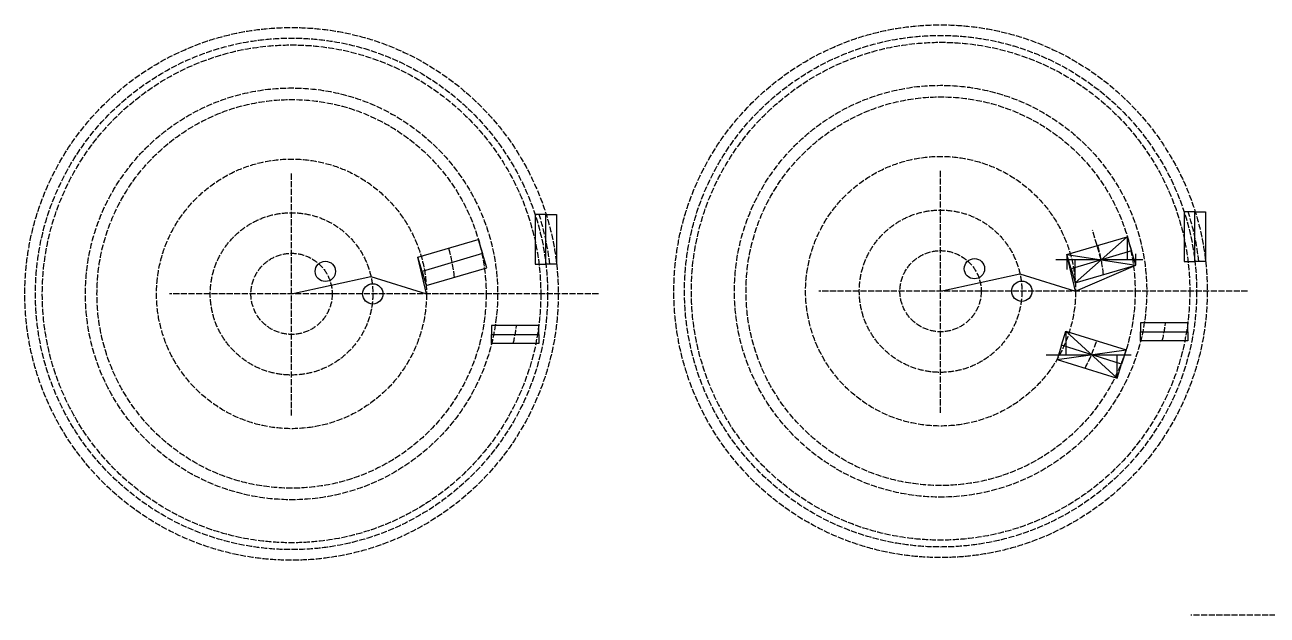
# Model space of a CAD drawing. Header units: millimetres. Extents: x 3921 to 10494, y -3868 to 8803.
# Drawn here: x 5366 to 7811, y 1762 to 2926 of the extents above; entities that cross this region are included whole.
import ezdxf

# ---------------------------------------------------------------- set-up
doc = ezdxf.new("R2010")
doc.units = ezdxf.units.MM
doc.linetypes.add('ACAD_ISO02W100', pattern=[15, 12, -3])
doc.layers.add('极径圆', color=7, linetype='ACAD_ISO02W100')
doc.layers.add('障碍物圆', color=1, linetype='Continuous')

msp = doc.modelspace()

# ---------------------------------------------------------------- linework, layer by layer
for p, q in [((6391.23, 2551.722), (6370.007, 2551.722)), ((6370.007, 2551.722), (6370.007, 2453.845)), ((6391.23, 2453.845), (6391.23, 2551.722)), ((6391.23, 2551.722), (6412.454, 2551.722)), ((6412.454, 2551.722), (6412.454, 2453.845)), ((7669.095, 2556.953), (7647.871, 2556.953)), ((7647.871, 2556.953), (7647.871, 2459.075)), ((7669.095, 2459.075), (7669.095, 2556.953)), ((7669.095, 2556.953), (7690.319, 2556.953)), ((7690.319, 2556.953), (7690.319, 2459.075)), ((6139.362, 2467.561), (6258.333, 2502.775)), ((6258.333, 2502.775), (6266.598, 2474.853)), ((7417.226, 2472.792), (7536.197, 2508.006)), ((7536.197, 2508.006), (7544.462, 2480.084)), ((6266.598, 2474.853), (6147.626, 2439.639)), ((6274.862, 2446.931), (6266.598, 2474.853)), ((7425.491, 2444.87), (7417.226, 2472.792)), ((7544.462, 2480.084), (7425.491, 2444.87)), ((7552.727, 2452.162), (7544.462, 2480.084)), ((6147.626, 2439.639), (6139.362, 2467.561)), ((6155.891, 2411.717), (6274.862, 2446.931)), ((6370.007, 2453.845), (6391.23, 2453.845)), ((6412.454, 2453.845), (6391.23, 2453.845)), ((7433.755, 2416.947), (7552.727, 2452.162)), ((7647.871, 2459.075), (7669.095, 2459.075)), ((7690.319, 2459.075), (7669.095, 2459.075)), ((6147.626, 2439.639), (6155.891, 2411.717)), ((7425.491, 2444.87), (7433.755, 2416.947)), ((6377.321, 2333.156), (6284.543, 2333.156)), ((6284.543, 2333.156), (6284.543, 2315.501)), ((6377.321, 2315.501), (6377.321, 2333.156)), ((7655.185, 2338.387), (7562.407, 2338.387)), ((7562.407, 2338.387), (7562.407, 2320.732)), ((7655.185, 2320.732), (7655.185, 2338.387)), ((6284.543, 2315.501), (6377.321, 2315.501)), ((6284.543, 2297.846), (6284.543, 2315.501)), ((6377.321, 2315.501), (6377.321, 2297.846)), ((7406.484, 2294.13), (7415.186, 2321.919)), ((7415.186, 2321.919), (7533.589, 2284.841)), ((7562.407, 2320.732), (7655.185, 2320.732)), ((7562.407, 2303.077), (7562.407, 2320.732)), ((7655.185, 2303.077), (7562.407, 2303.077)), ((7655.185, 2320.732), (7655.185, 2303.077)), ((6377.321, 2297.846), (6284.543, 2297.846)), ((7406.484, 2294.13), (7397.782, 2266.341)), ((7524.887, 2257.052), (7406.484, 2294.13)), ((7533.589, 2284.841), (7524.887, 2257.052)), ((7397.782, 2266.341), (7516.185, 2229.263)), ((7516.185, 2229.263), (7524.887, 2257.052))]:
    msp.add_line(p, q)
at = {"color": 6, "linetype": 'ACAD_ISO02W100'}
msp.add_line((7485.001, 2462.352), (7467.566, 2521.256), dxfattribs=at)
at = {"color": 3}
for p, q in [((7433.755, 2416.947), (7536.197, 2508.006)), ((7536.197, 2508.006), (7536.197, 2462.352)), ((7433.755, 2416.947), (7433.755, 2462.352)), ((5890.642, 2395.474), (6046.956, 2429.618)), ((6046.956, 2429.618), (6156.388, 2395.474)), ((7168.506, 2400.705), (7324.821, 2434.848)), ((7324.821, 2434.848), (7434.252, 2400.705)), ((7397.782, 2266.341), (7533.589, 2284.841))]:
    msp.add_line(p, q, dxfattribs=at)
at = {"color": 6}
for p, q in [((7434.252, 2400.705), (7417.226, 2472.792)), ((6156.388, 2395.474), (6139.362, 2467.561)), ((7434.252, 2400.705), (7552.727, 2452.162))]:
    msp.add_line(p, q, dxfattribs=at)
at = {"color": 2}
for p, q in [((7417.226, 2472.792), (7552.727, 2452.162)), ((7417.226, 2472.792), (7417.226, 2443.701)), ((7552.727, 2452.162), (7552.727, 2474.236)), ((7566.755, 2462.352), (7395.503, 2462.352)), ((7415.186, 2321.919), (7516.185, 2229.263)), ((7415.186, 2321.919), (7415.186, 2275.591)), ((7376.723, 2275.591), (7543.737, 2275.591)), ((7516.185, 2229.263), (7516.185, 2275.591))]:
    msp.add_line(p, q, dxfattribs=at)
at = {"color": 4, "linetype": 'ACAD_ISO02W100'}
for centre, radius in [((5890.642, 2395.474), 525.067), ((7168.506, 2400.705), 525.067), ((5890.642, 2395.474), 504.186), ((7168.506, 2400.705), 504.186), ((7168.506, 2400.705), 490.653), ((5890.642, 2395.474), 490.653), ((5890.642, 2395.474), 405.819), ((7168.506, 2400.705), 405.819), ((5890.642, 2395.474), 383.028), ((5890.642, 2395.474), 265.746)]:
    msp.add_circle(centre, radius, dxfattribs=at)
at = {"linetype": 'ACAD_ISO02W100'}
for radius in [383.028, 265.746]:
    msp.add_circle((7168.506, 2400.705), radius, dxfattribs=at)
at = {"layer": '极径圆'}
for p, q in [((5890.642, 2155.474), (5890.642, 2635.474)), ((7168.506, 2160.705), (7168.506, 2640.705)), ((7772.643, 2400.705), (6928.506, 2400.705)), ((6494.779, 2395.474), (5650.642, 2395.474)), ((8143.37, 1762.13), (7661.374, 1762.13))]:
    msp.add_line(p, q, dxfattribs=at)
for centre, radius in [((5890.642, 2395.474), 160), ((7168.506, 2400.705), 160), ((5890.642, 2395.474), 80), ((7168.506, 2400.705), 80)]:
    msp.add_circle(centre, radius, dxfattribs=at)
for centre, radius, start, end in [((5890.642, 2395.474), 511.961, 6.546705, 17.769852), ((7168.506, 2400.705), 511.961, 6.546705, 17.769852), ((5890.642, 2395.474), 322.443, 5.816903, 16.22721), ((7168.506, 2400.705), 322.443, 5.816903, 16.22721), ((5890.642, 2395.474), 447.494, 347.398622, 351.994907), ((7168.506, 2400.705), 447.494, 347.398622, 351.994907), ((7168.506, 2400.705), 322.443, 331.94091, 342.351218)]:
    msp.add_arc(centre, radius, start, end, dxfattribs=at)
at = {"layer": '障碍物圆'}
for centre in [(5957.227, 2439.818), (7235.091, 2445.049), (6050.642, 2395.474), (7328.506, 2400.705)]:
    msp.add_circle(centre, 20, dxfattribs=at)

doc.saveas('drawing.dxf')
